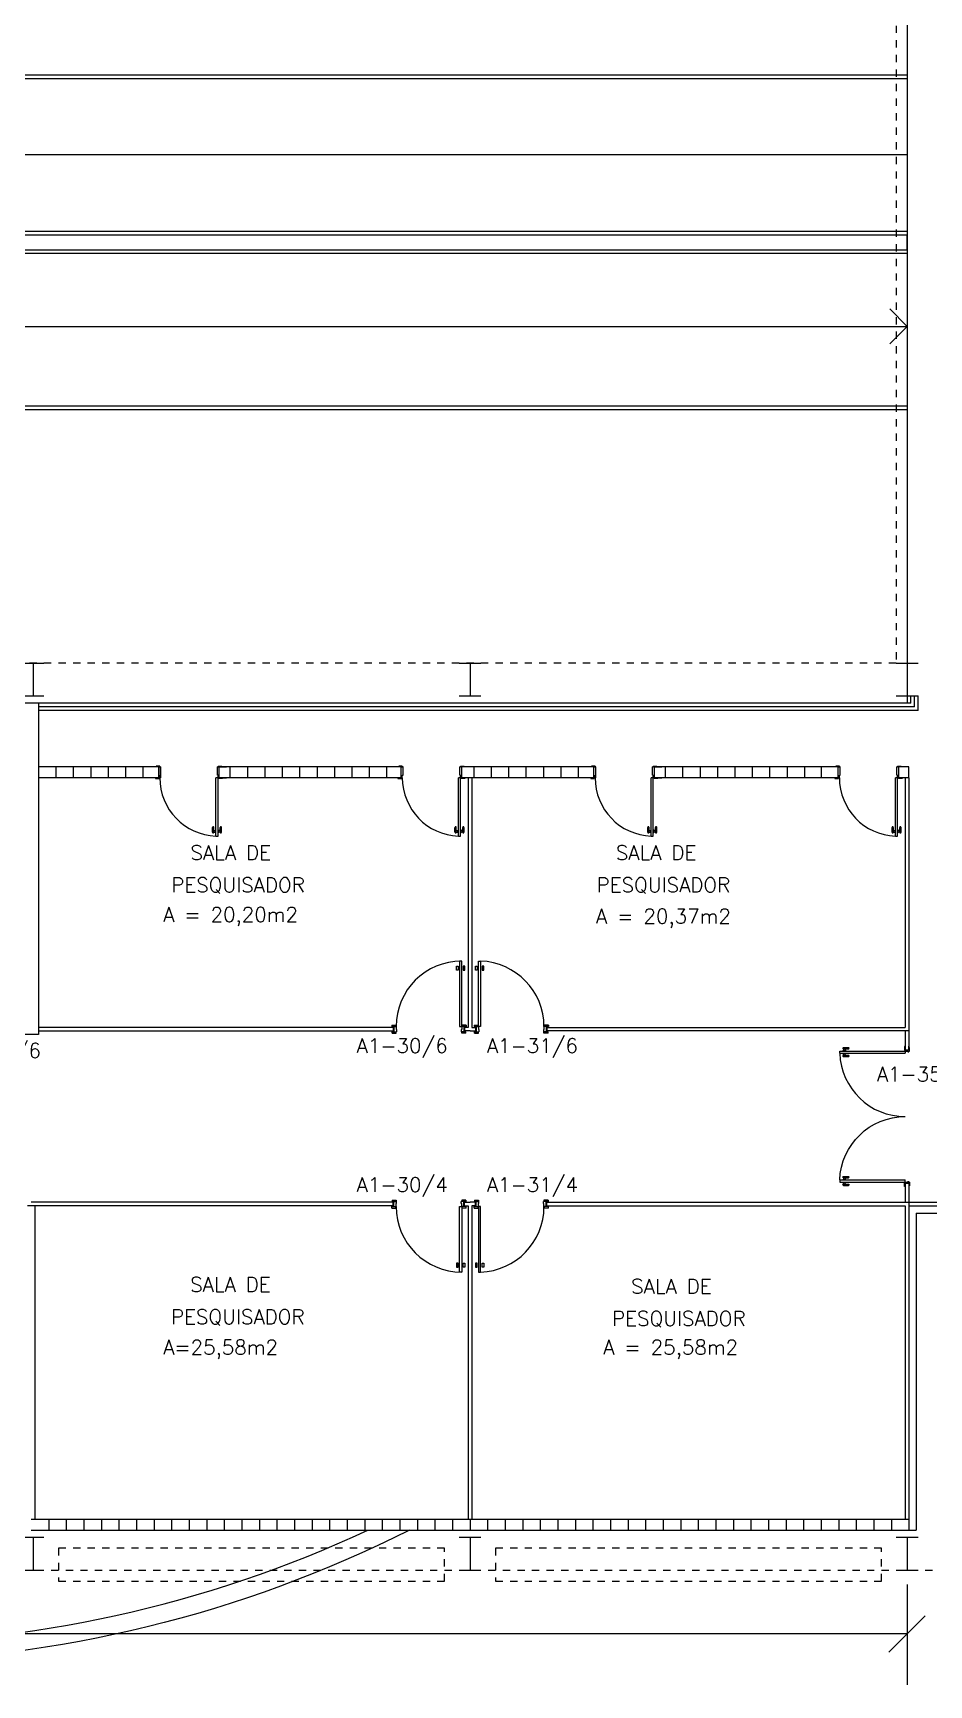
# Model space of a CAD drawing. Extents: x -34.7 to 45.3, y 55.4 to 100.8.
# Drawn here: x -2.91 to 9.39, y 55.45 to 78.12 of the extents above; entities that cross this region are included whole.
import ezdxf

# ---------------------------------------------------------------- set-up
doc = ezdxf.new("R2010")
doc.units = 0
doc.header["$LTSCALE"] = 0.01
doc.header["$MEASUREMENT"] = 0
doc.header["$PDMODE"] = 34
doc.linetypes.add('DASHED', pattern=[0.75, 0.5, -0.25])
doc.linetypes.add('HIDDEN', pattern=[0.375, 0.25, -0.125])
doc.layers.get('0').update_dxf_attribs({"linetype": 'CONTINUOUS'})
doc.layers.get('Defpoints').update_dxf_attribs({"linetype": 'CONTINUOUS'})
for name, color, linetype in [('1', 1, 'CONTINUOUS'), ('2', 2, 'CONTINUOUS'), ('3', 2, 'CONTINUOUS'), ('6', 2, 'CONTINUOUS'), ('ALV', 2, 'CONTINUOUS'), ('AREA', 2, 'CONTINUOUS'), ('ENDEREÇO_NOVO', 2, 'CONTINUOUS'), ('MACANETA', 2, 'CONTINUOUS'), ('MARCO', 2, 'CONTINUOUS'), ('PORTA', 2, 'CONTINUOUS'), ('PROJ', 1, 'HIDDEN'), ('TEXTO', 2, 'CONTINUOUS')]:
    doc.layers.add(name, color=color, linetype=linetype)
doc.styles.add('UNB-100', font='simplex.shx', dxfattribs={"height": 0.2})
doc.styles.add('UNB1-100', font='simplex.shx', dxfattribs={"height": 0.3})
doc.dimstyles.new('1-600', dxfattribs={"dimtxt": 0.3, "dimasz": 0.5, "dimexe": 0.7, "dimexo": 0.2, "dimgap": 0.2, "dimtad": 1, "dimdec": 0, "dimzin": 4, "dimdsep": 46, "dimlunit": 6, "dimtxsty": 'UNB1-100', "dimblk": 'OBLIQUE', "dimcen": 0, "dimclrd": 2, "dimclre": 2, "dimclrt": 2, "dimadec": 0, "dimazin": 0, "dimtfac": 1, "dimtdec": 0, "dimtmove": 2, "dimatfit": 3, "dimldrblk": 'NONE', "dimfxl": 0, "dimtolj": 1, "dimtzin": 0, "dimarcsym": 0})

# ---------------------------------------------------------------- blocks, each defined once
blk = doc.blocks.new('PILAR')
at = {"layer": 'ALV'}
for p, q in [((-0.15, 0.225), (0.15, 0.225)), ((0, 0.225), (0, -0.225)), ((-0.15, -0.225), (0.15, -0.225))]:
    blk.add_line(p, q, dxfattribs=at)
blk = doc.blocks.new('MACANETA')
at = {"layer": 'MACANETA'}
for p, q in [((-0.077, 0.052), (-0.077, 0.12)), ((-0.059, 0.052), (-0.059, 0.12)), ((-0.059, 0.075), (-0.036, 0.075)), ((-0.059, 0.052), (-0.036, 0.052)), ((-0.036, 0.044), (-0.036, 0.084)), ((-0.036, 0.084), (-0.03, 0.084)), ((-0.036, 0.044), (-0.03, 0.044)), ((0.006, 0.084), (0, 0.084)), ((0.006, 0.044), (0, 0.044)), ((0.006, 0.044), (0.006, 0.084)), ((0.029, 0.075), (0.006, 0.075)), ((0.029, 0.052), (0.006, 0.052)), ((0.029, 0.052), (0.029, 0.12)), ((0.047, 0.052), (0.047, 0.12))]:
    blk.add_line(p, q, dxfattribs=at)
for centre, start, end in [((-0.068, 0.12), 90, 180), ((-0.068, 0.052), 180, 270), ((-0.068, 0.12), 0, 90), ((-0.068, 0.052), 270, 0), ((0.038, 0.12), 90, 180), ((0.038, 0.052), 180, 270), ((0.038, 0.12), 0, 90), ((0.038, 0.052), 270, 0)]:
    blk.add_arc(centre, 0.00874, start, end, dxfattribs=at)
blk = doc.blocks.new('DOOR90')
at = {"layer": 'PORTA'}
for p, q in [((0.015, -0.9), (0.015, 0)), ((0.015, 0), (0.045, 0)), ((0.045, -0.9), (0.045, 0)), ((0.045, -0.9), (0.015, -0.9))]:
    blk.add_line(p, q, dxfattribs=at)
at = {"layer": 'PORTA', "color": 1}
blk.add_arc((0.015, 0), 0.9, 271.9102, 0, dxfattribs=at)
at = {"layer": 'PORTA'}
blk.add_blockref('MACANETA', (0.045, -0.9), dxfattribs=at)
blk = doc.blocks.new('DOOR-80')
at = {"layer": 'PORTA'}
for p, q in [((-0.045, -0.8), (-0.045, 0)), ((-0.015, 0), (-0.045, 0)), ((-0.015, -0.8), (-0.015, 0)), ((-0.045, -0.8), (-0.015, -0.8))]:
    blk.add_line(p, q, dxfattribs=at)
at = {"layer": 'PORTA', "color": 1}
blk.add_arc((-0.015, 0), 0.8, 180, 267.8509, dxfattribs=at)
at = {"layer": 'PORTA'}
blk.add_blockref('MACANETA', (-0.015, -0.8), dxfattribs=at)
blk = doc.blocks.new('_Oblique')
at = {"color": 0, "linetype": 'ByBlock', "lineweight": -2}
blk.add_line((-0.5, -0.5), (0.5, 0.5), dxfattribs=at)
blk = doc.blocks.new('*D23')
at = {"layer": 'AREA', "color": 2, "lineweight": -2}
for p, q in [((-32.915, 56.823), (-32.915, 55.446)), ((9.085, 56.823), (9.085, 55.446)), ((9.085, 56.146), (-32.915, 56.146))]:
    blk.add_line(p, q, dxfattribs=at)
at = {"layer": 'Defpoints', "color": 0}
for p in [(-32.915, 57.023), (9.085, 57.023), (-32.915, 56.146)]:
    blk.add_point(p, dxfattribs=at)
at = {"layer": 'AREA', "color": 2, "lineweight": -2, "xscale": 0.5, "yscale": 0.5, "zscale": 0.5, "rotation": 180}
blk.add_blockref('_Oblique', (-32.915, 56.146), dxfattribs=at)
at = {"layer": 'AREA', "color": 2, "lineweight": -2, "xscale": 0.5, "yscale": 0.5, "zscale": 0.5}
blk.add_blockref('_Oblique', (9.085, 56.146), dxfattribs=at)
at = {"layer": 'AREA', "color": 2, "insert": (-11.915, 56.496), "char_height": 0.3, "attachment_point": 5, "style": 'UNB1-100'}
blk.add_mtext('\\A1;CIFMC', dxfattribs=at)
blk = doc.blocks.new('_NONE')
at = {"color": 0, "linetype": 'ByBlock'}
blk.add_circle((0, 0), 0.25, dxfattribs=at)

msp = doc.modelspace()

# ---------------------------------------------------------------- linework, layer by layer
at = {"layer": '1'}
for p, q in [((9.085, 75.148), (9.085, 75.348)), ((9.085, 75.098), (9.085, 72.998)), ((9.085, 69.023), (9.085, 68.923)), ((9.21, 61.923), (9.21, 57.573)), ((9.21, 61.923), (14.96, 61.923)), ((9.11, 57.573), (9.21, 57.573))]:
    msp.add_line(p, q, dxfattribs=at)
msp.add_lwpolyline([(9.085, 76.448), (-10.24, 76.448), (-10.24, 74.094), (9.085, 74.094), (8.846, 73.855), (9.085, 74.094), (8.846, 74.334)], dxfattribs=at)
for points in [[(2.255, 57.573, -0.229813), (-12.521, 57.345, 0.004896), (-13.023, 57.573)], [(-12.419, 57.573, -0.000036), (-12.415, 57.571, 0.221758), (1.683, 57.573)]]:
    msp.add_lwpolyline(points, format="xyb", dxfattribs=at)
at = {"layer": '2'}
for p, q in [((9.085, 81.023), (9.085, 75.098)), ((9.085, 77.548), (9.085, 77.498)), ((9.085, 75.398), (9.085, 75.348)), ((9.085, 75.148), (9.085, 75.098)), ((9.085, 72.998), (9.085, 72.948)), ((9.085, 72.998), (9.085, 69.473)), ((9.135, 68.923), (9.135, 69.023)), ((9.185, 68.873), (9.185, 69.023)), ((9.235, 68.823), (9.235, 69.023)), ((9.135, 68.923), (-2.84, 68.923)), ((9.185, 68.873), (-2.84, 68.873)), ((9.235, 68.823), (-2.84, 68.823)), ((9.11, 62.073), (15.06, 62.073)), ((9.11, 62.023), (15.06, 62.023))]:
    msp.add_line(p, q, dxfattribs=at)
for points in [[(9.085, 72.948), (-11.615, 72.948), (-11.615, 77.548), (9.085, 77.548)], [(9.085, 72.998), (-11.565, 72.998), (-11.565, 77.498), (9.085, 77.498)], [(9.085, 75.398), (-8.965, 75.398), (-8.965, 75.098), (9.085, 75.098)], [(9.085, 75.348), (-8.915, 75.348), (-8.915, 75.148), (9.085, 75.148)]]:
    msp.add_lwpolyline(points, dxfattribs=at)
at = {"layer": '3'}
for p, q in [((-1.189, 68.048), (-2.84, 68.048)), ((-2.601, 68.048), (-2.601, 67.898)), ((-2.362, 68.048), (-2.362, 67.898)), ((-2.123, 68.048), (-2.123, 67.898)), ((-1.884, 68.048), (-1.884, 67.898)), ((-1.645, 68.048), (-1.645, 67.898)), ((-1.406, 68.048), (-1.406, 67.898)), ((-1.189, 67.898), (-1.189, 68.048)), ((-1.167, 68.048), (-1.167, 67.898)), ((2.14, 68.048), (-0.359, 68.048)), ((-0.359, 67.898), (-0.359, 68.048)), ((-0.359, 68.048), (-0.259, 68.048)), ((-0.211, 68.048), (-0.211, 67.898)), ((0.028, 68.048), (0.028, 67.898)), ((0.267, 68.048), (0.267, 67.898)), ((0.506, 68.048), (0.506, 67.898)), ((0.745, 68.048), (0.745, 67.898)), ((0.984, 68.048), (0.984, 67.898)), ((1.223, 68.048), (1.223, 67.898)), ((1.462, 68.048), (1.462, 67.898)), ((1.701, 68.048), (1.701, 67.898)), ((1.94, 68.048), (1.94, 67.898)), ((2.14, 67.898), (2.14, 68.048)), ((2.14, 67.898), (2.14, 68.048)), ((2.97, 67.898), (2.97, 68.048)), ((4.786, 68.048), (2.97, 68.048)), ((3.135, 68.048), (3.135, 67.898)), ((3.374, 68.048), (3.374, 67.898)), ((3.613, 68.048), (3.613, 67.898)), ((3.852, 68.048), (3.852, 67.898)), ((4.091, 68.048), (4.091, 67.898)), ((4.33, 68.048), (4.33, 67.898)), ((4.569, 68.048), (4.569, 67.898)), ((4.786, 67.898), (4.786, 68.048)), ((4.808, 68.048), (4.808, 67.898)), ((8.14, 68.048), (5.616, 68.048)), ((5.616, 67.898), (5.616, 68.048)), ((5.616, 68.048), (5.716, 68.048)), ((5.764, 68.048), (5.764, 67.898)), ((6.003, 68.048), (6.003, 67.898)), ((6.242, 68.048), (6.242, 67.898)), ((6.481, 68.048), (6.481, 67.898)), ((6.72, 68.048), (6.72, 67.898)), ((6.959, 68.048), (6.959, 67.898)), ((7.198, 68.048), (7.198, 67.898)), ((7.437, 68.048), (7.437, 67.898)), ((7.676, 68.048), (7.676, 67.898)), ((7.91, 67.898), (7.91, 68.048)), ((8.14, 67.898), (8.14, 68.048)), ((8.14, 67.898), (8.14, 68.048)), ((9.11, 68.048), (8.97, 68.048)), ((8.97, 67.898), (8.97, 68.048)), ((9.11, 67.898), (9.11, 68.048)), ((-1.189, 67.898), (-2.84, 67.898)), ((2.14, 67.898), (-0.359, 67.898)), ((-0.359, 67.898), (-0.259, 67.898)), ((4.786, 67.898), (2.97, 67.898)), ((3.06, 67.898), (3.06, 64.473)), ((3.06, 67.898), (3.06, 64.473)), ((3.11, 67.898), (3.11, 64.473)), ((3.11, 67.898), (3.11, 64.473)), ((8.14, 67.898), (5.616, 67.898)), ((5.616, 67.898), (5.716, 67.898)), ((9.11, 67.898), (8.97, 67.898)), ((9.06, 67.898), (9.06, 64.473)), ((9.11, 67.898), (9.11, 64.423)), ((2.898, 65.313), (2.921, 65.313)), ((2.898, 65.258), (2.898, 65.313)), ((2.921, 65.313), (2.921, 65.258)), ((2.94, 65.383), (2.94, 64.483)), ((2.97, 65.383), (2.94, 65.383)), ((2.97, 64.483), (2.97, 65.383)), ((3.012, 65.313), (2.989, 65.313)), ((2.989, 65.313), (2.989, 65.258)), ((3.012, 65.258), (3.012, 65.313)), ((3.158, 65.258), (3.158, 65.313)), ((3.158, 65.313), (3.181, 65.313)), ((3.181, 65.313), (3.181, 65.258)), ((3.2, 64.483), (3.2, 65.383)), ((3.2, 65.383), (3.23, 65.383)), ((3.23, 65.383), (3.23, 64.483)), ((3.249, 65.313), (3.249, 65.258)), ((3.272, 65.313), (3.249, 65.313)), ((3.272, 65.258), (3.272, 65.313)), ((2.921, 65.258), (2.898, 65.258)), ((2.989, 65.258), (3.012, 65.258)), ((3.181, 65.258), (3.158, 65.258)), ((3.249, 65.258), (3.272, 65.258)), ((2.03, 64.473), (-2.84, 64.473)), ((-2.84, 64.423), (2.03, 64.423)), ((2.01, 64.503), (2.065, 64.503)), ((2.01, 64.503), (2.01, 64.483)), ((2.01, 64.483), (2.07, 64.483)), ((2.015, 64.413), (2.075, 64.413)), ((2.015, 64.393), (2.015, 64.413)), ((2.015, 64.413), (2.075, 64.413)), ((2.03, 64.473), (2.03, 64.423)), ((2.04, 64.483), (2.04, 64.413)), ((2.065, 64.503), (2.065, 64.483)), ((2.07, 64.483), (2.07, 64.443)), ((2.07, 64.443), (2.075, 64.443)), ((2.07, 64.393), (2.07, 64.413)), ((2.075, 64.443), (2.075, 64.413)), ((2.94, 64.483), (2.97, 64.483)), ((2.965, 64.443), (2.965, 64.413)), ((2.97, 64.443), (2.965, 64.443)), ((3.025, 64.413), (2.965, 64.413)), ((2.97, 64.483), (2.97, 64.443)), ((3.03, 64.483), (2.97, 64.483)), ((2.97, 64.393), (2.97, 64.413)), ((2.975, 64.503), (2.975, 64.483)), ((3.03, 64.503), (2.975, 64.503)), ((3, 64.483), (3, 64.413)), ((3.01, 64.473), (3.01, 64.423)), ((3.06, 64.473), (3.01, 64.473)), ((3.085, 64.423), (3.01, 64.423)), ((3.025, 64.393), (3.025, 64.413)), ((3.03, 64.503), (3.03, 64.483)), ((3.085, 64.423), (3.16, 64.423)), ((3.11, 64.473), (3.16, 64.473)), ((3.14, 64.503), (3.195, 64.503)), ((3.14, 64.503), (3.14, 64.483)), ((3.14, 64.483), (3.2, 64.483)), ((3.145, 64.413), (3.205, 64.413)), ((3.145, 64.393), (3.145, 64.413)), ((3.16, 64.473), (3.16, 64.423)), ((3.17, 64.483), (3.17, 64.413)), ((3.195, 64.503), (3.195, 64.483)), ((3.23, 64.483), (3.2, 64.483)), ((3.2, 64.483), (3.2, 64.443)), ((3.2, 64.443), (3.205, 64.443)), ((3.2, 64.393), (3.2, 64.413)), ((3.205, 64.443), (3.205, 64.413)), ((4.1, 64.443), (4.095, 64.443)), ((4.095, 64.443), (4.095, 64.413)), ((4.155, 64.413), (4.095, 64.413)), ((4.155, 64.413), (4.095, 64.413)), ((4.1, 64.483), (4.1, 64.443)), ((4.16, 64.483), (4.1, 64.483)), ((4.1, 64.393), (4.1, 64.413)), ((4.105, 64.503), (4.105, 64.483)), ((4.16, 64.503), (4.105, 64.503)), ((4.13, 64.483), (4.13, 64.413)), ((4.14, 64.473), (9.06, 64.473)), ((4.14, 64.473), (4.14, 64.423)), ((9.11, 64.423), (4.14, 64.423)), ((4.155, 64.393), (4.155, 64.413)), ((4.16, 64.503), (4.16, 64.483)), ((9.06, 64.423), (9.06, 64.163)), ((9.11, 64.423), (9.11, 64.163)), ((2.015, 64.393), (2.07, 64.393)), ((3.025, 64.393), (2.97, 64.393)), ((3.145, 64.393), (3.2, 64.393)), ((4.155, 64.393), (4.1, 64.393)), ((9.06, 64.163), (9.06, 64.213)), ((9.11, 64.163), (9.11, 64.213)), ((9.06, 64.163), (9.11, 64.163)), ((9.06, 62.333), (9.11, 62.333)), ((9.06, 62.333), (9.06, 62.073)), ((9.11, 62.333), (9.11, 62.073)), ((-0.97, 62.023), (-2.99, 62.023)), ((2.03, 62.073), (-2.94, 62.073)), ((-2.89, 62.023), (-2.89, 57.723)), ((-2.89, 62.023), (-2.89, 57.723)), ((2.03, 62.023), (-2.89, 62.023)), ((2.01, 61.993), (2.01, 62.013)), ((2.01, 62.013), (2.07, 62.013)), ((2.01, 61.993), (2.065, 61.993)), ((2.015, 62.103), (2.015, 62.083)), ((2.015, 62.103), (2.07, 62.103)), ((2.015, 62.083), (2.075, 62.083)), ((2.015, 62.083), (2.075, 62.083)), ((2.03, 62.023), (2.03, 62.073)), ((2.04, 62.013), (2.04, 62.083)), ((2.065, 61.993), (2.065, 62.013)), ((2.07, 62.103), (2.07, 62.083)), ((2.07, 62.053), (2.075, 62.053)), ((2.07, 62.013), (2.07, 62.053)), ((2.075, 62.053), (2.075, 62.083)), ((2.94, 61.113), (2.94, 62.013)), ((2.94, 62.013), (2.97, 62.013)), ((2.965, 62.053), (2.965, 62.083)), ((3.025, 62.083), (2.965, 62.083)), ((2.97, 62.053), (2.965, 62.053)), ((2.97, 62.103), (2.97, 62.083)), ((3.025, 62.103), (2.97, 62.103)), ((2.97, 62.013), (2.97, 62.053)), ((2.97, 62.013), (2.97, 61.113)), ((3.03, 62.013), (2.97, 62.013)), ((2.975, 61.993), (2.975, 62.013)), ((3.03, 61.993), (2.975, 61.993)), ((3, 62.013), (3, 62.083)), ((3.01, 62.023), (3.01, 62.073)), ((3.01, 62.073), (3.085, 62.073)), ((3.01, 62.023), (3.06, 62.023)), ((3.025, 62.103), (3.025, 62.083)), ((3.03, 61.993), (3.03, 62.013)), ((3.06, 62.023), (3.06, 57.723)), ((3.06, 62.023), (3.06, 57.723)), ((3.16, 62.073), (3.085, 62.073)), ((3.11, 62.023), (3.11, 57.723)), ((3.11, 62.023), (3.11, 57.723)), ((3.16, 62.023), (3.11, 62.023)), ((3.14, 61.993), (3.14, 62.013)), ((3.14, 62.013), (3.2, 62.013)), ((3.14, 61.993), (3.195, 61.993)), ((3.145, 62.103), (3.145, 62.083)), ((3.145, 62.103), (3.2, 62.103)), ((3.145, 62.083), (3.205, 62.083)), ((3.16, 62.023), (3.16, 62.073)), ((3.17, 62.013), (3.17, 62.083)), ((3.195, 61.993), (3.195, 62.013)), ((3.2, 62.103), (3.2, 62.083)), ((3.2, 62.013), (3.2, 62.053)), ((3.2, 62.053), (3.205, 62.053)), ((3.2, 62.013), (3.2, 61.113)), ((3.23, 62.013), (3.2, 62.013)), ((3.205, 62.053), (3.205, 62.083)), ((3.23, 61.113), (3.23, 62.013)), ((4.155, 62.083), (4.095, 62.083)), ((4.095, 62.053), (4.095, 62.083)), ((4.155, 62.083), (4.095, 62.083)), ((4.1, 62.053), (4.095, 62.053)), ((4.155, 62.103), (4.1, 62.103)), ((4.1, 62.103), (4.1, 62.083)), ((4.1, 62.013), (4.1, 62.053)), ((4.16, 62.013), (4.1, 62.013)), ((4.105, 61.993), (4.105, 62.013)), ((4.16, 61.993), (4.105, 61.993)), ((4.13, 62.013), (4.13, 62.083)), ((4.14, 62.073), (9.11, 62.073)), ((4.14, 62.023), (4.14, 62.073)), ((4.14, 62.023), (9.06, 62.023)), ((4.155, 62.103), (4.155, 62.083)), ((4.16, 61.993), (4.16, 62.013)), ((9.06, 62.023), (9.06, 57.723)), ((9.11, 62.073), (9.11, 57.723)), ((2.921, 61.238), (2.898, 61.238)), ((2.898, 61.238), (2.898, 61.183)), ((2.921, 61.183), (2.921, 61.238)), ((2.989, 61.183), (2.989, 61.238)), ((2.989, 61.238), (3.012, 61.238)), ((3.012, 61.238), (3.012, 61.183)), ((3.158, 61.238), (3.158, 61.183)), ((3.181, 61.238), (3.158, 61.238)), ((3.181, 61.183), (3.181, 61.238)), ((3.249, 61.238), (3.272, 61.238)), ((3.249, 61.183), (3.249, 61.238)), ((3.272, 61.238), (3.272, 61.183)), ((2.898, 61.183), (2.921, 61.183)), ((2.97, 61.113), (2.94, 61.113)), ((3.012, 61.183), (2.989, 61.183)), ((3.158, 61.183), (3.181, 61.183)), ((3.2, 61.113), (3.23, 61.113)), ((3.272, 61.183), (3.249, 61.183)), ((-2.94, 57.723), (9.11, 57.723)), ((-2.699, 57.723), (-2.699, 57.573)), ((-2.458, 57.723), (-2.458, 57.573)), ((-2.217, 57.723), (-2.217, 57.573)), ((-1.976, 57.723), (-1.976, 57.573)), ((-1.735, 57.723), (-1.735, 57.573)), ((-1.494, 57.723), (-1.494, 57.573)), ((-1.253, 57.723), (-1.253, 57.573)), ((-1.012, 57.723), (-1.012, 57.573)), ((-0.771, 57.723), (-0.771, 57.573)), ((-0.53, 57.723), (-0.53, 57.573)), ((-0.289, 57.723), (-0.289, 57.573)), ((-0.048, 57.723), (-0.048, 57.573)), ((0.193, 57.723), (0.193, 57.573)), ((0.434, 57.723), (0.434, 57.573)), ((0.675, 57.723), (0.675, 57.573)), ((0.916, 57.723), (0.916, 57.573)), ((1.157, 57.723), (1.157, 57.573)), ((1.398, 57.723), (1.398, 57.573)), ((1.639, 57.723), (1.639, 57.573)), ((1.88, 57.723), (1.88, 57.573)), ((2.121, 57.723), (2.121, 57.573)), ((2.362, 57.723), (2.362, 57.573)), ((2.603, 57.723), (2.603, 57.573)), ((2.844, 57.723), (2.844, 57.573)), ((3.085, 57.723), (3.085, 57.573)), ((3.326, 57.723), (3.326, 57.573)), ((3.567, 57.723), (3.567, 57.573)), ((3.808, 57.723), (3.808, 57.573)), ((4.049, 57.723), (4.049, 57.573)), ((4.29, 57.723), (4.29, 57.573)), ((4.531, 57.723), (4.531, 57.573)), ((4.772, 57.723), (4.772, 57.573)), ((5.013, 57.723), (5.013, 57.573)), ((5.254, 57.723), (5.254, 57.573)), ((5.495, 57.723), (5.495, 57.573)), ((5.736, 57.723), (5.736, 57.573)), ((5.977, 57.723), (5.977, 57.573)), ((6.218, 57.723), (6.218, 57.573)), ((6.459, 57.723), (6.459, 57.573)), ((6.7, 57.723), (6.7, 57.573)), ((6.941, 57.723), (6.941, 57.573)), ((7.182, 57.723), (7.182, 57.573)), ((7.423, 57.723), (7.423, 57.573)), ((7.664, 57.723), (7.664, 57.573)), ((7.905, 57.723), (7.905, 57.573)), ((8.146, 57.723), (8.146, 57.573)), ((8.387, 57.723), (8.387, 57.573)), ((8.628, 57.723), (8.628, 57.573)), ((8.869, 57.723), (8.869, 57.573)), ((9.11, 57.723), (9.11, 57.573)), ((9.11, 57.723), (9.11, 57.573)), ((-2.94, 57.573), (9.11, 57.573))]:
    msp.add_line(p, q, dxfattribs=at)
at = {"layer": '6'}
for p, q in [((-2.84, 68.923), (-8.99, 68.923)), ((-2.84, 68.923), (-2.84, 64.373)), ((-2.84, 64.373), (-3.032, 64.373))]:
    msp.add_line(p, q, dxfattribs=at)
at = {"layer": 'MARCO'}
for p, q in [((-1.174, 68.058), (-1.224, 68.058)), ((-1.224, 68.058), (-1.224, 68.048)), ((-1.189, 68.048), (-1.174, 68.048)), ((-1.174, 68.048), (-1.174, 68.058)), ((-1.164, 68.048), (-1.174, 68.048)), ((-1.164, 67.933), (-1.164, 68.048)), ((-0.384, 67.933), (-0.384, 68.048)), ((-0.384, 68.048), (-0.374, 68.048)), ((-0.374, 68.048), (-0.374, 68.058)), ((-0.374, 68.058), (-0.324, 68.058)), ((-0.359, 68.048), (-0.374, 68.048)), ((-0.324, 68.058), (-0.324, 68.048)), ((2.155, 68.058), (2.105, 68.058)), ((2.105, 68.058), (2.105, 68.048)), ((2.14, 68.048), (2.155, 68.048)), ((2.155, 68.048), (2.155, 68.058)), ((2.165, 68.048), (2.155, 68.048)), ((2.165, 67.933), (2.165, 68.048)), ((2.945, 67.933), (2.945, 68.048)), ((2.945, 68.048), (2.955, 68.048)), ((2.955, 68.048), (2.955, 68.058)), ((2.955, 68.058), (3.005, 68.058)), ((2.97, 68.048), (2.955, 68.048)), ((3.005, 68.058), (3.005, 68.048)), ((4.801, 68.058), (4.751, 68.058)), ((4.751, 68.058), (4.751, 68.048)), ((4.786, 68.048), (4.801, 68.048)), ((4.801, 68.048), (4.801, 68.058)), ((4.811, 68.048), (4.801, 68.048)), ((4.811, 67.933), (4.811, 68.048)), ((5.591, 67.933), (5.591, 68.048)), ((5.591, 68.048), (5.601, 68.048)), ((5.601, 68.048), (5.601, 68.058)), ((5.601, 68.058), (5.651, 68.058)), ((5.616, 68.048), (5.601, 68.048)), ((5.651, 68.058), (5.651, 68.048)), ((8.105, 68.058), (8.105, 68.048)), ((8.155, 68.058), (8.105, 68.058)), ((8.14, 68.048), (8.155, 68.048)), ((8.155, 68.048), (8.155, 68.058)), ((8.165, 68.048), (8.155, 68.048)), ((8.165, 67.933), (8.165, 68.048)), ((8.945, 68.048), (8.955, 68.048)), ((8.945, 67.933), (8.945, 68.048)), ((8.955, 68.058), (9.005, 68.058)), ((8.955, 68.048), (8.955, 68.058)), ((8.97, 68.048), (8.955, 68.048)), ((9.005, 68.058), (9.005, 68.048)), ((-1.234, 67.898), (-1.234, 67.888)), ((-1.234, 67.888), (-1.184, 67.888)), ((-1.189, 67.898), (-1.184, 67.898)), ((-1.184, 67.888), (-1.184, 67.898)), ((-1.184, 67.898), (-1.174, 67.898)), ((-1.174, 67.898), (-1.174, 67.933)), ((-1.174, 67.933), (-1.164, 67.933)), ((-0.374, 67.933), (-0.384, 67.933)), ((-0.374, 67.898), (-0.374, 67.933)), ((-0.364, 67.898), (-0.374, 67.898)), ((-0.364, 67.888), (-0.364, 67.898)), ((-0.359, 67.898), (-0.364, 67.898)), ((-0.314, 67.888), (-0.364, 67.888)), ((-0.314, 67.898), (-0.314, 67.888)), ((2.095, 67.898), (2.095, 67.888)), ((2.095, 67.888), (2.145, 67.888)), ((2.14, 67.898), (2.145, 67.898)), ((2.145, 67.888), (2.145, 67.898)), ((2.145, 67.898), (2.155, 67.898)), ((2.155, 67.898), (2.155, 67.933)), ((2.155, 67.933), (2.165, 67.933)), ((2.955, 67.933), (2.945, 67.933)), ((2.955, 67.898), (2.955, 67.933)), ((2.965, 67.898), (2.955, 67.898)), ((2.965, 67.888), (2.965, 67.898)), ((2.97, 67.898), (2.965, 67.898)), ((3.015, 67.888), (2.965, 67.888)), ((3.015, 67.898), (3.015, 67.888)), ((4.741, 67.898), (4.741, 67.888)), ((4.741, 67.888), (4.791, 67.888)), ((4.786, 67.898), (4.791, 67.898)), ((4.791, 67.888), (4.791, 67.898)), ((4.791, 67.898), (4.801, 67.898)), ((4.801, 67.898), (4.801, 67.933)), ((4.801, 67.933), (4.811, 67.933)), ((5.601, 67.933), (5.591, 67.933)), ((5.601, 67.898), (5.601, 67.933)), ((5.611, 67.898), (5.601, 67.898)), ((5.611, 67.888), (5.611, 67.898)), ((5.616, 67.898), (5.611, 67.898)), ((5.661, 67.888), (5.611, 67.888)), ((5.661, 67.898), (5.661, 67.888)), ((8.095, 67.898), (8.095, 67.888)), ((8.095, 67.888), (8.145, 67.888)), ((8.14, 67.898), (8.145, 67.898)), ((8.145, 67.898), (8.155, 67.898)), ((8.145, 67.888), (8.145, 67.898)), ((8.155, 67.933), (8.165, 67.933)), ((8.155, 67.898), (8.155, 67.933)), ((8.955, 67.933), (8.945, 67.933)), ((8.955, 67.898), (8.955, 67.933)), ((8.965, 67.898), (8.955, 67.898)), ((8.97, 67.898), (8.965, 67.898)), ((8.965, 67.888), (8.965, 67.898)), ((9.015, 67.888), (8.965, 67.888)), ((9.015, 67.898), (9.015, 67.888)), ((9.06, 64.208), (9.05, 64.208)), ((9.05, 64.208), (9.05, 64.158)), ((9.12, 64.198), (9.11, 64.198)), ((9.12, 64.148), (9.12, 64.198)), ((9.05, 64.158), (9.06, 64.158)), ((9.06, 64.163), (9.06, 64.158)), ((9.06, 64.158), (9.06, 64.148)), ((9.06, 64.148), (9.095, 64.148)), ((9.095, 64.148), (9.095, 64.138)), ((9.095, 64.138), (9.11, 64.138)), ((9.11, 64.163), (9.11, 64.148)), ((9.11, 64.138), (9.11, 64.148)), ((9.11, 64.148), (9.12, 64.148)), ((9.05, 62.338), (9.06, 62.338)), ((9.05, 62.288), (9.05, 62.338)), ((9.06, 62.288), (9.05, 62.288)), ((9.06, 62.348), (9.095, 62.348)), ((9.06, 62.338), (9.06, 62.348)), ((9.06, 62.333), (9.06, 62.338)), ((9.095, 62.358), (9.11, 62.358)), ((9.095, 62.348), (9.095, 62.358)), ((9.11, 62.358), (9.11, 62.348)), ((9.11, 62.333), (9.11, 62.348)), ((9.11, 62.348), (9.12, 62.348)), ((9.12, 62.298), (9.11, 62.298)), ((9.12, 62.348), (9.12, 62.298))]:
    msp.add_line(p, q, dxfattribs=at)
at = {"layer": 'PORTA', "color": 1}
for centre, start, end in [((2.97, 64.483), 90, 180), ((3.2, 64.483), 0, 88.0908), ((2.97, 62.013), 180, 270), ((3.2, 62.013), 271.9092, 0)]:
    msp.add_arc(centre, 0.9, start, end, dxfattribs=at)
at = {"layer": 'PROJ', "linetype": 'DASHED'}
msp.add_lwpolyline([(-33.065, 57.023), (45.235, 57.023), (45.234, 69.494), (15.235, 69.473), (15.235, 81.023), (45.235, 81.023), (45.235, 93.473), (-33.065, 93.473), (-33.065, 81.023), (8.935, 81.023), (8.935, 69.473), (-33.065, 69.473)], close=True, dxfattribs=at)
at = {"layer": 'PROJ'}
for points in [[(2.735, 56.873), (2.735, 57.323), (-2.565, 57.323), (-2.565, 56.873)], [(8.735, 56.873), (8.735, 57.323), (3.435, 57.323), (3.435, 56.873)]]:
    msp.add_lwpolyline(points, close=True, dxfattribs=at)

# ---------------------------------------------------------------- block references
at = {"layer": '6'}
for p in [(-2.915, 69.248), (3.085, 69.248), (9.085, 69.248), (-2.915, 57.248), (3.085, 57.248), (9.085, 57.248)]:
    msp.add_blockref('PILAR', p, dxfattribs=at)
at = {"layer": 'PORTA'}
for name, p, rotation in [('DOOR-80', (-0.359, 67.898), 5.144755732544582e-09), ('DOOR-80', (2.97, 67.898), 5.144755732544582e-09), ('DOOR-80', (5.616, 67.898), 5.144755732544582e-09), ('DOOR-80', (8.97, 67.898), 5.144755732544582e-09), ('DOOR90', (9.06, 64.163), 270.0000000025723)]:
    msp.add_blockref(name, p, dxfattribs=dict(at, rotation=rotation))
at = {"layer": 'PORTA', "xscale": -1, "rotation": 269.9999999974276}
msp.add_blockref('DOOR90', (9.06, 62.333), dxfattribs=at)

# ---------------------------------------------------------------- texts
at = {"layer": 'AREA', "style": 'UNB-100'}
for s, p in [('A = 20,20m2', (-1.129, 65.921)), ('A = 20,37m2', (4.814, 65.898)), ('A=25,58m2', (-1.129, 59.982)), ('A = 25,58m2', (4.913, 59.982))]:
    msp.add_text(s, height=0.2, dxfattribs=at).set_placement(p)
at = {"layer": 'ENDEREÇO_NOVO', "style": 'UNB-100'}
for s, p in [('A1-25/6', (-4.057, 64.055)), ('A1-30/6', (1.527, 64.122)), ('A1-31/6', (3.315, 64.122))]:
    msp.add_text(s, height=0.2, dxfattribs=at).set_placement(p)
at = {"layer": 'ENDEREÇO_NOVO', "color": 10, "style": 'UNB-100'}
for s, p in [('A1-35/6', (8.668, 63.73)), ('A1-30/4', (1.527, 62.214)), ('A1-31/4', (3.315, 62.214))]:
    msp.add_text(s, height=0.2, dxfattribs=at).set_placement(p)
at = {"layer": 'TEXTO', "style": 'UNB-100'}
for s, p in [('SALA DE ', (-0.754, 66.771)), ('SALA DE ', (5.086, 66.771)), ('PESQUISADOR', (-1.017, 66.328)), ('PESQUISADOR', (4.823, 66.328)), ('SALA DE ', (-0.758, 60.843)), ('SALA DE ', (5.296, 60.818)), ('PESQUISADOR', (-1.021, 60.4)), ('PESQUISADOR', (5.034, 60.376))]:
    msp.add_text(s, height=0.2, dxfattribs=at).set_placement(p)

# ---------------------------------------------------------------- dimensions: what is measured, and where the dimension line sits
at = {"layer": 'AREA'}
dim = msp.add_linear_dim(base=(-32.915, 56.146), p1=(9.085, 57.023), p2=(-32.915, 57.023), text='CIFMC', dimstyle='1-600', dxfattribs=at)
dim.commit()
dim.dimension.update_dxf_attribs({"geometry": '*D23', "text_midpoint": (-11.915, 56.496)})

doc.saveas('drawing.dxf')
